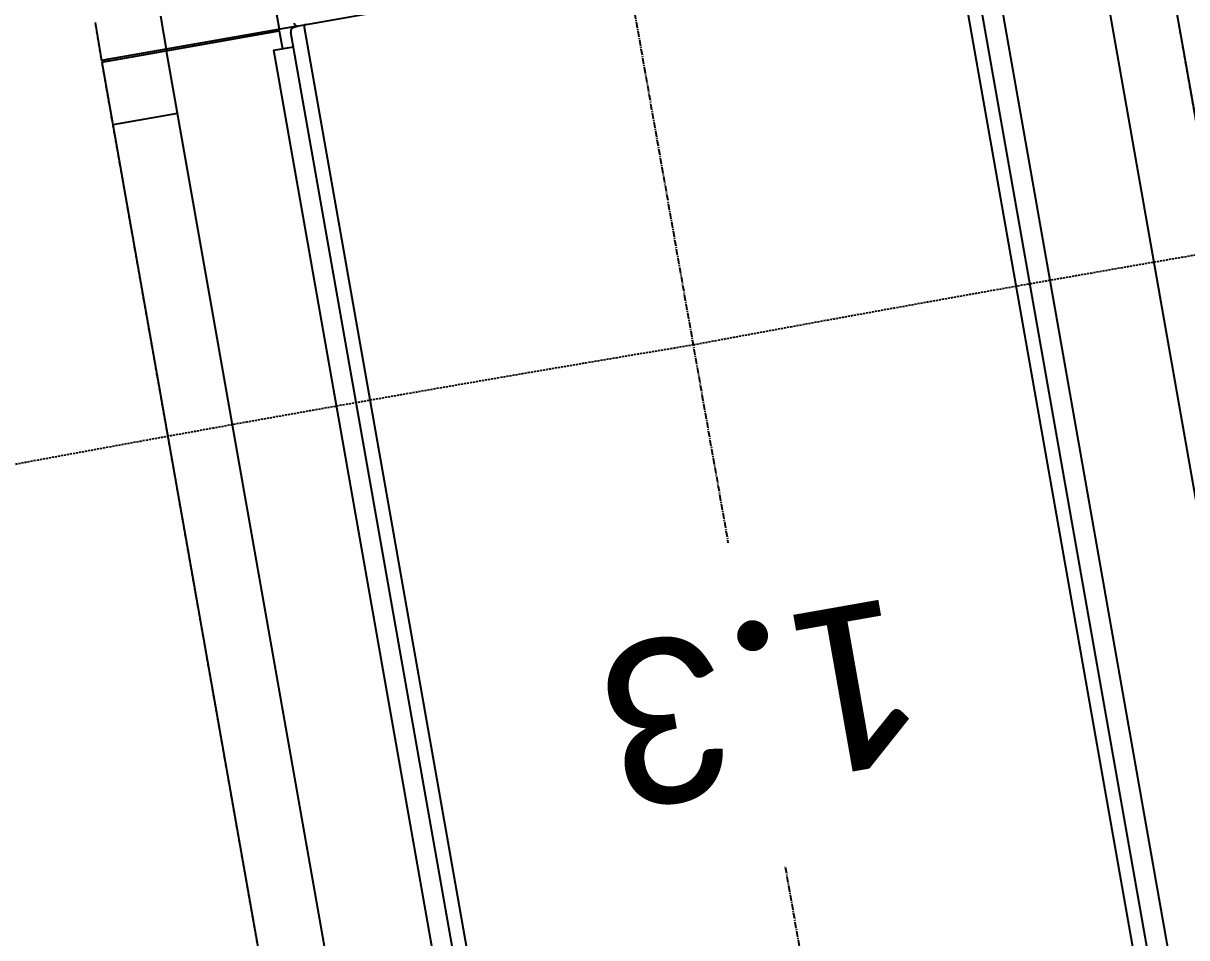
# Model space of a CAD drawing. Header units: millimetres. Extents: x 26027 to 581921, y 7230 to 233891.
# Drawn here: x 453300 to 454009, y 147793 to 148350 of the extents above; entities that cross this region are included whole.
import ezdxf

# ---------------------------------------------------------------- set-up
doc = ezdxf.new("R2010")
doc.units = ezdxf.units.MM
doc.header["$LTSCALE"] = 5
doc.linetypes.add('AXES2', pattern=[1.125, 0.75, -0.125, 0.125, -0.125])
doc.linetypes.add('CACHE', pattern=[0.375, 0.25, -0.125])
doc.layers.add('GE-DESIGNER_WARNING', color=1, linetype='Continuous', plot=False)
for name, color, linetype in [('GE-EQUIPMENT', 140, 'Continuous'), ('GE-EQUIPMENT_INSERTION', 140, 'Continuous'), ('GE-EQUIPMENT_LIGHT', 141, 'Continuous'), ('GE-EQUIPMENT_OUTLINE', 131, 'CACHE'), ('GE-MAIN_AXIS', 83, 'AXES2'), ('GE-MM-SCATTER_LINES', 222, 'CACHE')]:
    doc.layers.add(name, color=color, linetype=linetype)
doc.styles.add('GE-TEXT', font='calibri.ttf')
doc.styles.add('ROMANS', font='romans', dxfattribs={"width": 0.8, "height": 100})
doc.dimstyles.new('100', dxfattribs={"dimscale": 0.8, "dimtxt": 180, "dimasz": 100, "dimexe": 150, "dimexo": 0, "dimgap": 100, "dimtad": 1, "dimtih": 1, "dimtoh": 1, "dimdec": 0, "dimzin": 0, "dimdsep": 46, "dimtxsty": 'ROMANS', "dimblk": 'DOT', "dimcen": 0, "dimclrd": 180, "dimclre": 180, "dimclrt": 180, "dimazin": 0, "dimtfac": 1, "dimtdec": 0, "dimtix": 1, "dimtmove": 2, "dimatfit": 3, "dimldrblk": 'DOT', "dimfxl": 1, "dimtolj": 1, "dimtzin": 0, "dimarcsym": 0})

# ---------------------------------------------------------------- blocks, each defined once
blk = doc.blocks.new('_Dot')
at = {"color": 0, "linetype": 'ByBlock', "lineweight": -2}
blk.add_line((-0.5, 0), (-1, 0), dxfattribs=at)
at = {"color": 0, "linetype": 'ByBlock', "const_width": 0.5}
blk.add_lwpolyline([(-0.25, 0, 1), (0.25, 0, 1)], format="xyb", close=True, dxfattribs=at)
blk = doc.blocks.new('*D478')
at = {"layer": 'DEFPOINTS', "color": 0, "transparency": 16777216}
for p in [(452467.53, 149660.27, 2.36), (454076.96, 142305.27, 2.36), (454076.96, 142305.27)]:
    blk.add_point(p, dxfattribs=at)
at = {"layer": 'GE-DESIGNER_WARNING', "color": 180, "lineweight": -2, "transparency": 16777216}
for p, q in [((452467.53, 149660.27), (454196.96, 149660.27)), ((454076.96, 149580.27), (454076.96, 146112.77)), ((454076.96, 142385.27), (454076.96, 145852.77)), ((454076.96, 142305.27), (454196.96, 142305.27))]:
    blk.add_line(p, q, dxfattribs=at)
at = {"layer": 'GE-DESIGNER_WARNING', "color": 180, "lineweight": -2, "transparency": 16777216, "xscale": 80, "yscale": 80, "zscale": 80}
for p, rotation in [((454076.96, 149660.27), 90), ((454076.96, 142305.27), 270)]:
    blk.add_blockref('_Dot', p, dxfattribs=dict(at, rotation=rotation))
at = {"layer": 'GE-DESIGNER_WARNING', "color": 180, "lineweight": 0, "transparency": 16777216, "insert": (454076.96, 145982.77), "char_height": 100, "attachment_point": 5, "style": 'ROMANS'}
blk.add_mtext('\\A1;7355', dxfattribs=at)
blk = doc.blocks.new('GE-EUR02909')
at = {"layer": 'GE-EQUIPMENT'}
for p, q in [((-208.32, -791.94), (-208.32, -3402.32)), ((208.4, -791.94), (208.4, -3402.32)), ((284.96, -3365.73), (325.05, -3365.73)), ((215.18, -3404.6), (215.18, -3393.48)), ((203.97, -3405.56), (325.05, -3405.56)), ((325.05, -3404.6), (215.18, -3404.6)), ((215.39, -3405.56), (215.39, -3404.6)), ((320.55, -3405.56), (320.55, -3404.6))]:
    blk.add_line(p, q, dxfattribs=at)
for points in [[(-325.13, -969.6), (-325.13, -1125.62), (-325.13, -1125.77), (-325.13, -3260.58), (-325.13, -3404.6)], [(325.05, -3404.6), (325.05, -3260.57), (325.05, -3260.53), (325.05, -1125.61), (325.05, -969.6)], [(206.61, -3405.15), (206.27, -3405.21), (205.94, -3405.28), (205.6, -3405.34), (205.24, -3405.39), (204.87, -3405.44), (204.5, -3405.47), (204.12, -3405.48), (-204.05, -3405.48)], [(324.77, -3429.01), (325.05, -3405.56)], [(205.48, -3407.54), (205.44, -3407.18), (205.35, -3406.83), (205.19, -3406.5), (204.98, -3406.21), (204.74, -3405.97), (204.47, -3405.78), (204.22, -3405.65), (204, -3405.57), (203.81, -3405.52), (203.63, -3405.48)], [(208.18, -3403.42), (208.02, -3403.74), (207.83, -3404.04), (207.62, -3404.32), (207.4, -3404.57), (207.15, -3404.79), (206.89, -3404.99), (206.61, -3405.15)], [(208.18, -3403.42), (208.26, -3403.22), (208.33, -3402.99), (208.37, -3402.73), (208.4, -3402.44), (208.4, -3402.32)]]:
    blk.add_lwpolyline(points, dxfattribs=at)
at = {"layer": 'GE-EQUIPMENT_LIGHT'}
blk.add_line((284.96, -1200.27), (284.96, -3405.56), dxfattribs=at)
for points in [[(-199.88, -792.87), (-199.88, -3404.18, 0.414223), (-198.58, -3405.48)], [(198.59, -3405.48, 0.414223), (199.89, -3404.18), (199.89, -792.87)]]:
    blk.add_lwpolyline(points, format="xyb", dxfattribs=at)
for points in [[(-208.32, -3393.48), (-220.6, -3393.48), (-220.6, -803.48), (-208.32, -803.48)], [(208.4, -803.48), (220.62, -803.48), (220.62, -3393.48), (208.4, -3393.48)], [(-285.04, -1203.72), (-285.04, -3404.6)], [(215.17, -3470.93), (215.17, -3405.56)], [(284.93, -3426.11), (284.96, -3415.29), (284.96, -3405.56)]]:
    blk.add_lwpolyline(points, dxfattribs=at)
at = {"layer": 'GE-EQUIPMENT_OUTLINE'}
blk.add_line((320.55, -3405.56), (325.05, -3405.56), dxfattribs=at)
for points in [[(-325.13, -969.6), (-325.13, -1125.62), (-325.13, -1125.77), (-325.13, -3260.58), (-325.13, -3404.6)], [(325.05, -3404.6), (325.05, -3260.57), (325.05, -3260.53), (325.05, -1125.61), (325.05, -969.6)], [(324.77, -3429.01), (325.05, -3405.56)], [(320.55, -3405.56), (320.55, -3404.6), (325.05, -3404.6)]]:
    blk.add_lwpolyline(points, dxfattribs=at)
at = {"layer": 'GE-MAIN_AXIS'}
blk.add_line((0, 2301.56), (0, -3908.25), dxfattribs=at)
blk = doc.blocks.new('GE-EUR02460')
at = {"layer": 'GE-MM-SCATTER_LINES', "color": 232, "insert": (-4.65, -2950.42), "char_height": 100, "attachment_point": 5, "style": 'GE-TEXT', "bg_fill": 3, "box_fill_scale": 1.5, "bg_fill_color": 256, "bg_fill_transparency": 0}
blk.add_mtext('1.3', dxfattribs=at)
at = {"layer": 'GE-MM-SCATTER_LINES'}
blk.add_lwpolyline([(887.35, 0, -0.018319), (1569.09, -559.34, -0.025066), (2044, -1012.77, -0.032472), (2545.06, -1597.23, -0.070239), (2870.74, -2176.73, -0.121658), (2917.16, -2556.39, -0.150558), (2802.23, -2792.61, -0.136905), (2240.21, -3048.25, -0.042121), (1093.99, -3155.94, -0.012265), (-0.07, -3172.29, -0.012265), (-1094.13, -3155.94, -0.042121), (-2240.35, -3048.25, -0.136905), (-2802.37, -2792.61, -0.150558), (-2917.3, -2556.39, -0.121658), (-2870.88, -2176.73, -0.070239), (-2545.2, -1597.23, -0.032472), (-2044.14, -1012.77, -0.025066), (-1569.23, -559.34, -0.018319), (-887.49, 0)], format="xyb", dxfattribs=at)

msp = doc.modelspace()

# ---------------------------------------------------------------- block references
at = {"layer": 'GE-EQUIPMENT_INSERTION', "rotation": 189.9999999999999}
msp.add_blockref('GE-EUR02909', (454259.3, 145029.81), dxfattribs=at)

# ---------------------------------------------------------------- dimensions: what is measured, and where the dimension line sits
at = {"layer": 'GE-DESIGNER_WARNING', "lineweight": 0}
dim = msp.add_linear_dim(base=(454076.96, 142305.27), p1=(452467.53, 149660.27, 2.36), p2=(454076.96, 142305.27, 2.36), angle=90, dimstyle='100', dxfattribs=at)
dim.commit()
dim.dimension.update_dxf_attribs({"geometry": '*D478', "text_midpoint": (454076.96, 145982.77)})

# ---------------------------------------------------------------- next in the draw order: block references
at = {"layer": 'GE-EQUIPMENT_INSERTION', "rotation": 189.9999999999999}
msp.add_blockref('GE-EUR02460', (454259.3, 145029.81), dxfattribs=at)

doc.saveas('drawing.dxf')
